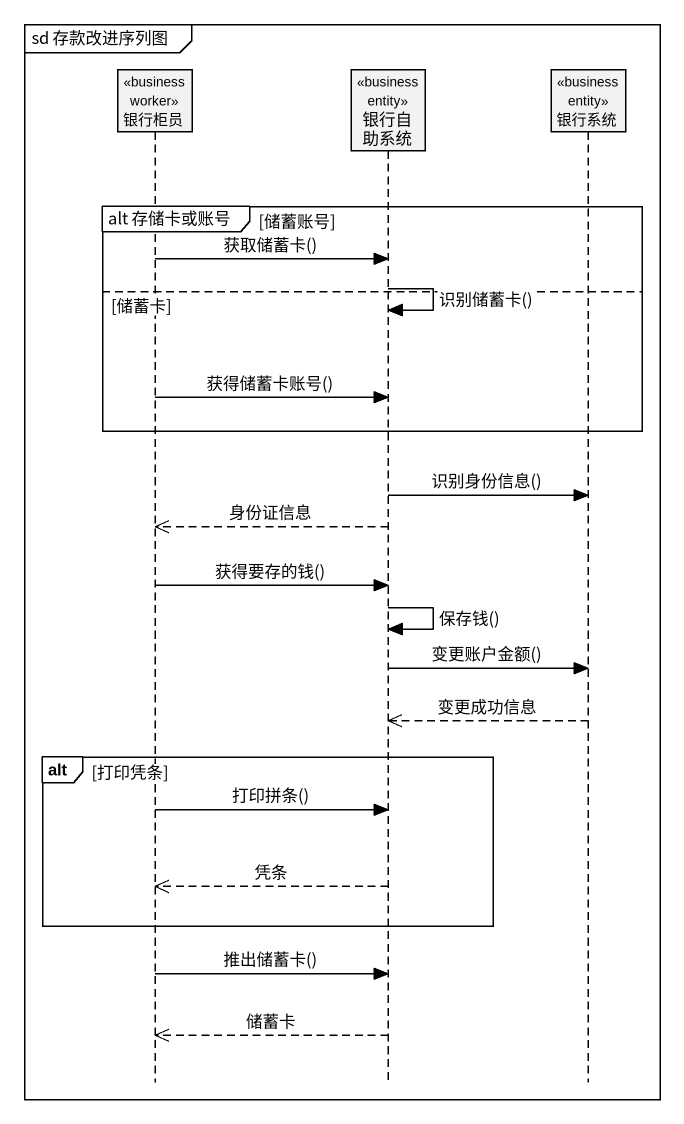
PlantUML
@startuml
mainframe sd 存款改进序列图
hide footbox
participant 银行柜员 <<business worker>>
participant 银行自助系统 <<business entity>>
participant 银行系统 <<business entity>>

group alt 存储卡或账号 [储蓄账号]
  银行柜员 -> 银行自助系统 : 获取储蓄卡()
  银行自助系统 -> 银行自助系统 : 识别储蓄卡()
else 储蓄卡
  银行柜员 -> 银行自助系统 : 获得储蓄卡账号()
end
银行自助系统 -> 银行系统 : 识别身份信息()
银行自助系统 -->> 银行柜员 : 身份证信息
银行柜员 -> 银行自助系统 : 获得要存的钱()
银行自助系统 -> 银行自助系统 : 保存钱()
银行自助系统 -> 银行系统 : 变更账户金额()
银行系统 -->> 银行自助系统 : 变更成功信息
alt 打印凭条
  银行柜员 -> 银行自助系统 : 打印拼条()
  银行自助系统 -->> 银行柜员 : 凭条
end
银行柜员 -> 银行自助系统 : 推出储蓄卡()
银行自助系统 -->> 银行柜员 : 储蓄卡
@enduml
